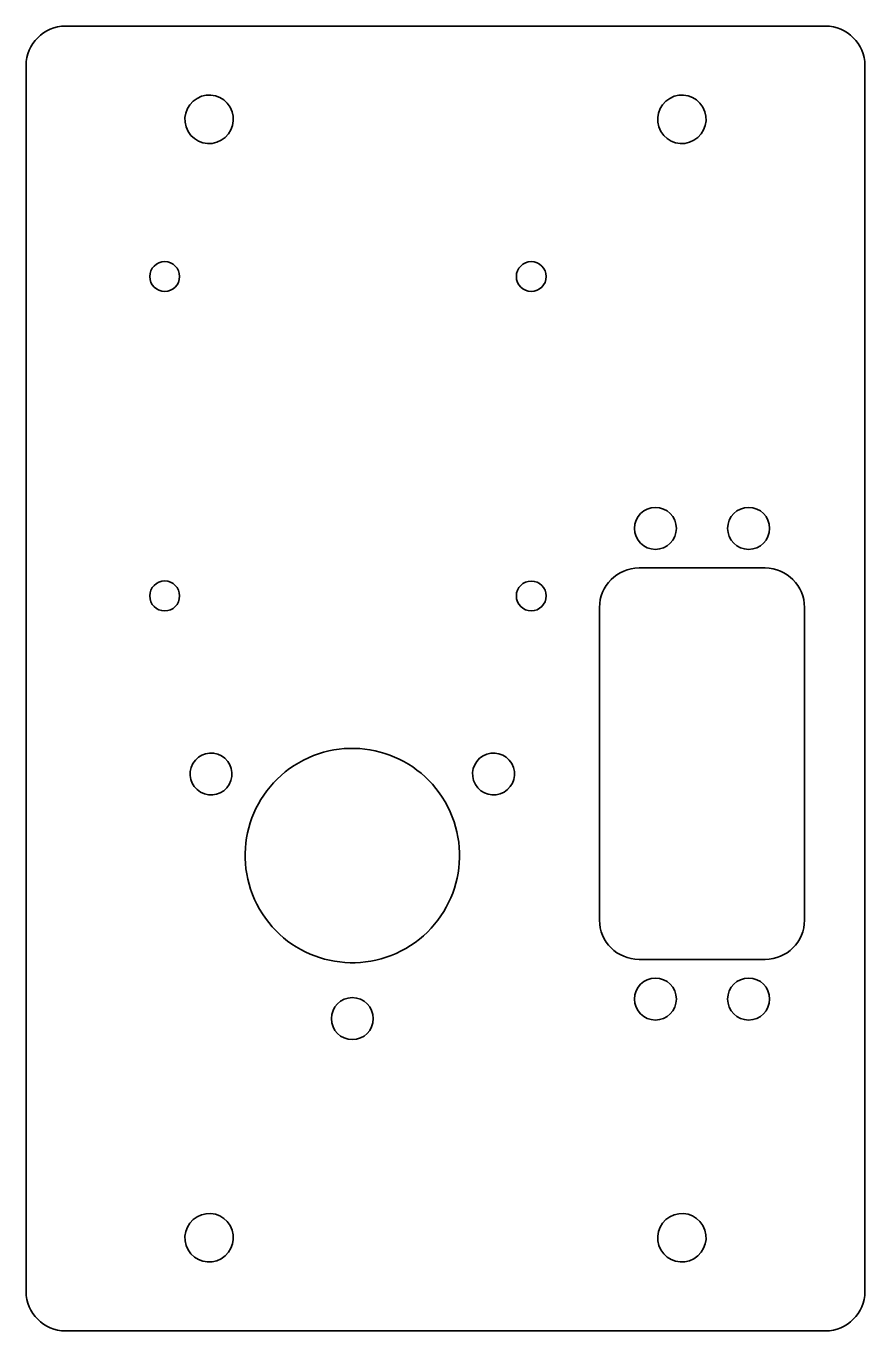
# Model space of a CAD drawing. Header units: millimetres. Extents: x 5 to 95, y -145 to -5.
import ezdxf

# ---------------------------------------------------------------- set-up
doc = ezdxf.new("R2010")
doc.units = ezdxf.units.MM
doc.header["$MEASUREMENT"] = 0
doc.layers.add('Layer 1', color=7, linetype='Continuous')

# ---------------------------------------------------------------- blocks, each defined once
blk = doc.blocks.new('block 4')
at = {"layer": 'Layer 1', "color": 250, "lineweight": 35, "true_color": 0x1c1c1b}
for points in [[(74.83, -58.75), (74.83, -60), (73.83, -61), (72.58, -61), (71.34, -61), (70.33, -60), (70.33, -58.75), (70.33, -57.51), (71.34, -56.5), (72.58, -56.5), (73.83, -56.5), (74.83, -57.51), (74.83, -58.75)], [(84.83, -58.75), (84.83, -60), (83.83, -61), (82.58, -61), (81.34, -61), (80.33, -60), (80.33, -58.75), (80.33, -57.51), (81.34, -56.5), (82.58, -56.5), (83.83, -56.5), (84.83, -57.51), (84.83, -58.75)], [(74.83, -109.25), (74.83, -110.5), (73.83, -111.5), (72.58, -111.5), (71.34, -111.5), (70.33, -110.5), (70.33, -109.25), (70.33, -108.01), (71.34, -107), (72.58, -107), (73.83, -107), (74.83, -108.01), (74.83, -109.25)], [(84.83, -109.25), (84.83, -110.5), (83.83, -111.5), (82.58, -111.5), (81.34, -111.5), (80.33, -110.5), (80.33, -109.25), (80.33, -108.01), (81.34, -107), (82.58, -107), (83.83, -107), (84.83, -108.01), (84.83, -109.25)]]:
    blk.add_open_spline(points, degree=3, knots=[0, 0, 0, 0, 1, 1, 1, 2, 2, 2, 3, 3, 3, 4, 4, 4, 4], dxfattribs=at)
blk = doc.blocks.new('block 3')
at = {"layer": 'Layer 1', "color": 250, "lineweight": 35, "true_color": 0x1c1c1b}
blk.add_open_spline([(84.35, -105), (84.35, -105), (70.82, -105), (70.82, -105), (68.49, -105), (66.58, -103.1), (66.58, -100.77), (66.58, -100.77), (66.58, -67.24), (66.58, -67.24), (66.58, -64.91), (68.49, -63), (70.82, -63), (70.82, -63), (84.35, -63), (84.35, -63), (86.68, -63), (88.58, -64.91), (88.58, -67.24), (88.58, -67.24), (88.58, -100.77), (88.58, -100.77), (88.58, -103.1), (86.68, -105), (84.35, -105)], degree=3, knots=[0, 0, 0, 0, 1, 1, 1, 2, 2, 2, 3, 3, 3, 4, 4, 4, 5, 5, 5, 6, 6, 6, 7, 7, 7, 8, 8, 8, 8], dxfattribs=at)
at = {"layer": 'Layer 1'}
blk.add_blockref('block 4', (0, 0), dxfattribs=at)
blk = doc.blocks.new('block 5')
at = {"layer": 'Layer 1', "color": 250, "lineweight": 35, "true_color": 0x1c1c1b}
for points in [[(50.02, -88.1), (53.19, -93.6), (51.31, -100.64), (45.81, -103.81), (40.31, -106.99), (33.28, -105.1), (30.1, -99.6), (26.93, -94.1), (28.81, -87.07), (34.31, -83.89), (39.81, -80.72), (46.84, -82.6), (50.02, -88.1)], [(22.95, -83.98), (23.58, -82.9), (24.95, -82.53), (26.03, -83.15), (27.1, -83.78), (27.47, -85.15), (26.85, -86.23), (26.23, -87.3), (24.85, -87.67), (23.78, -87.05), (22.7, -86.43), (22.33, -85.05), (22.95, -83.98)], [(57.16, -83.98), (57.78, -85.05), (57.41, -86.43), (56.34, -87.05), (55.26, -87.67), (53.89, -87.3), (53.26, -86.23), (52.64, -85.15), (53.01, -83.78), (54.09, -83.15), (55.16, -82.53), (56.54, -82.9), (57.16, -83.98)], [(40.06, -113.6), (38.82, -113.6), (37.81, -112.6), (37.81, -111.35), (37.81, -110.11), (38.82, -109.1), (40.06, -109.1), (41.3, -109.1), (42.31, -110.11), (42.31, -111.35), (42.31, -112.6), (41.3, -113.6), (40.06, -113.6)]]:
    blk.add_open_spline(points, degree=3, knots=[0, 0, 0, 0, 1, 1, 1, 2, 2, 2, 3, 3, 3, 4, 4, 4, 4], dxfattribs=at)
blk = doc.blocks.new('block 2')
at = {"layer": 'Layer 1', "color": 250, "lineweight": 35, "true_color": 0x1c1c1b}
for points, knots in [([(90.82, -144.86), (90.82, -144.86), (9.29, -144.86), (9.29, -144.86), (6.96, -144.86), (5.06, -142.95), (5.06, -140.62), (5.06, -140.62), (5.06, -9.09), (5.06, -9.09), (5.06, -6.76), (6.96, -4.86), (9.29, -4.86), (9.29, -4.86), (90.82, -4.86), (90.82, -4.86), (93.15, -4.86), (95.06, -6.76), (95.06, -9.09), (95.06, -9.09), (95.06, -140.62), (95.06, -140.62), (95.06, -142.95), (93.15, -144.86), (90.82, -144.86)], [0, 0, 0, 0, 1, 1, 1, 2, 2, 2, 3, 3, 3, 4, 4, 4, 5, 5, 5, 6, 6, 6, 7, 7, 7, 8, 8, 8, 8]), ([(23.4, -12.61), (22.15, -13.32), (21.73, -14.91), (22.44, -16.16), (23.16, -17.4), (24.75, -17.83), (26, -17.11), (27.24, -16.39), (27.66, -14.8), (26.95, -13.56), (26.23, -12.31), (24.64, -11.89), (23.4, -12.61)], [0, 0, 0, 0, 1, 1, 1, 2, 2, 2, 3, 3, 3, 4, 4, 4, 4]), ([(74.12, -12.61), (72.88, -13.32), (72.45, -14.91), (73.17, -16.16), (73.89, -17.4), (75.48, -17.83), (76.72, -17.11), (77.96, -16.39), (78.39, -14.8), (77.67, -13.56), (76.95, -12.31), (75.36, -11.89), (74.12, -12.61)], [0, 0, 0, 0, 1, 1, 1, 2, 2, 2, 3, 3, 3, 4, 4, 4, 4]), ([(19.93, -33.33), (19.04, -33.33), (18.33, -32.62), (18.33, -31.73), (18.33, -30.85), (19.04, -30.13), (19.93, -30.13), (20.81, -30.13), (21.53, -30.85), (21.53, -31.73), (21.53, -32.62), (20.81, -33.33), (19.93, -33.33)], [0, 0, 0, 0, 1, 1, 1, 2, 2, 2, 3, 3, 3, 4, 4, 4, 4]), ([(59.26, -33.33), (58.37, -33.33), (57.66, -32.62), (57.66, -31.73), (57.66, -30.85), (58.37, -30.13), (59.26, -30.13), (60.14, -30.13), (60.86, -30.85), (60.86, -31.73), (60.86, -32.62), (60.14, -33.33), (59.26, -33.33)], [0, 0, 0, 0, 1, 1, 1, 2, 2, 2, 3, 3, 3, 4, 4, 4, 4]), ([(19.93, -67.61), (19.04, -67.61), (18.33, -66.89), (18.33, -66), (18.33, -65.11), (19.04, -64.39), (19.93, -64.39), (20.81, -64.39), (21.53, -65.11), (21.53, -66), (21.53, -66.89), (20.81, -67.61), (19.93, -67.61)], [0, 0, 0, 0, 1, 1, 1, 2, 2, 2, 3, 3, 3, 4, 4, 4, 4]), ([(59.26, -67.6), (58.37, -67.6), (57.66, -66.89), (57.66, -66), (57.66, -65.12), (58.37, -64.4), (59.26, -64.4), (60.14, -64.4), (60.86, -65.12), (60.86, -66), (60.86, -66.89), (60.14, -67.6), (59.26, -67.6)], [0, 0, 0, 0, 1, 1, 1, 2, 2, 2, 3, 3, 3, 4, 4, 4, 4]), ([(23.4, -132.61), (22.15, -133.32), (21.73, -134.91), (22.44, -136.16), (23.16, -137.4), (24.75, -137.83), (26, -137.11), (27.24, -136.39), (27.66, -134.8), (26.95, -133.56), (26.23, -132.31), (24.64, -131.89), (23.4, -132.61)], [0, 0, 0, 0, 1, 1, 1, 2, 2, 2, 3, 3, 3, 4, 4, 4, 4]), ([(74.12, -132.61), (72.88, -133.32), (72.45, -134.91), (73.17, -136.16), (73.89, -137.4), (75.48, -137.83), (76.72, -137.11), (77.96, -136.39), (78.39, -134.8), (77.67, -133.56), (76.95, -132.31), (75.36, -131.89), (74.12, -132.61)], [0, 0, 0, 0, 1, 1, 1, 2, 2, 2, 3, 3, 3, 4, 4, 4, 4])]:
    blk.add_open_spline(points, degree=3, knots=knots, dxfattribs=at)
at = {"layer": 'Layer 1'}
for name in ['block 3', 'block 5']:
    blk.add_blockref(name, (0, 0), dxfattribs=at)

msp = doc.modelspace()

# ---------------------------------------------------------------- block references
at = {"layer": 'Layer 1'}
msp.add_blockref('block 2', (0, 0), dxfattribs=at)

doc.saveas('drawing.dxf')
